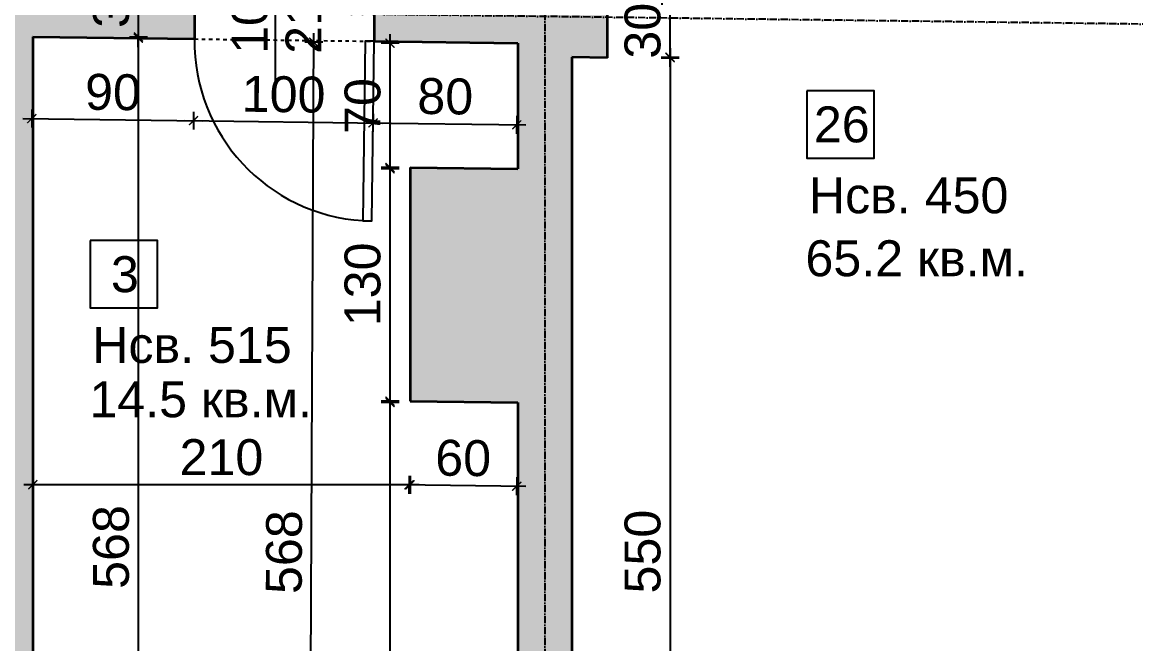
# Model space of a CAD drawing. Header units: inches. Extents: x -72385 to 39588, y -6525 to 66685.
# Drawn here: x -45646 to -45026, y 1472 to 1818 of the extents above; entities that cross this region are included whole.
import ezdxf

# ---------------------------------------------------------------- set-up
doc = ezdxf.new("R2010")
doc.units = ezdxf.units.IN
doc.header["$MEASUREMENT"] = 0
doc.linetypes.add('DashDot', pattern=[0.6, 0.4, -0.1, 0, -0.1])
doc.linetypes.add('Hidden', pattern=[0.4, 0.2, -0.2])
for name, color, linetype, lineweight in [('Врати', 251, 'Continuous', 25), ('Надписи Hсв', 252, 'Continuous', 25), ('Надписи врати', 252, 'Continuous', 25), ('Надписи коти вътрешни', 252, 'Continuous', 25), ('Надписи номера на пом.', 252, 'Continuous', 25), ('Надписи площ', 252, 'Continuous', 25), ('Оси', 252, 'DashDot', 25), ('Пунктир', 253, 'Hidden', 25), ('Разрезни линии', 7, 'Continuous', 35), ('Щрих стени', 254, 'Continuous', 25)]:
    doc.layers.add(name, color=color, linetype=linetype, lineweight=lineweight)
doc.styles.add('Arial Regular', font='arial.ttf')
doc.styles.get("Standard").update_dxf_attribs({"font": 'arial.ttf'})
doc.dimstyles.new('Annotative', dxfattribs={"dimscale": 0, "dimtxt": 20, "dimasz": 5, "dimexe": 5, "dimexo": 5, "dimgap": 5, "dimtad": 1, "dimdec": 0, "dimzin": 0, "dimdsep": 46, "dimtxsty": 'Standard', "dimblk": 'ARCHTICK', "dimcen": 5, "dimdle": 5, "dimadec": 0, "dimazin": 0, "dimtfac": 1, "dimtdec": 0, "dimtofl": 0, "dimtmove": 0, "dimatfit": 3, "dimldrblk": 'ARCHTICK', "dimfxl": 5, "dimfxlon": 1, "dimtolj": 1, "dimtzin": 0, "dimarcsym": 1})

# ---------------------------------------------------------------- blocks, each defined once
blk = doc.blocks.new('_ArchTick')
at = {"color": 0, "linetype": 'ByBlock', "const_width": 0.15}
blk.add_lwpolyline([(-0.5, -0.5), (0.5, 0.5)], dxfattribs=at)
blk = doc.blocks.new('*D1824')
at = {"layer": 'Defpoints', "color": 0, "ltscale": 50, "transparency": 16777216}
for p in [(-45639.84, 1809.88), (-45581.02, 1809.88), (-45639.96, 1242.34)]:
    blk.add_point(p, dxfattribs=at)
at = {"layer": 'Надписи коти вътрешни', "color": 0, "lineweight": -2, "ltscale": 50, "transparency": 16777216}
for p, q in [((-45581.02, 1237.34), (-45581.02, 1814.88)), ((-45586.02, 1809.88), (-45576.02, 1809.88)), ((-45586.02, 1242.34), (-45576.02, 1242.34))]:
    blk.add_line(p, q, dxfattribs=at)
at = {"layer": 'Надписи коти вътрешни', "color": 0, "lineweight": -2, "ltscale": 50, "transparency": 16777216, "xscale": 5, "yscale": 5, "zscale": 5}
for p, rotation in [((-45581.02, 1809.88), 90), ((-45581.02, 1242.34), 270)]:
    blk.add_blockref('_ArchTick', p, dxfattribs=dict(at, rotation=rotation))
at = {"layer": 'Надписи коти вътрешни', "color": 0, "ltscale": 50, "transparency": 16777216, "insert": (-45596.24, 1526.11), "char_height": 20, "attachment_point": 5, "rotation": 90}
blk.add_mtext('\\A1;568', dxfattribs=at)
blk = doc.blocks.new('*D1825')
at = {"layer": 'Defpoints', "color": 0, "ltscale": 50, "transparency": 16777216}
for p in [(-45440.97, 1606.43), (-45369.84, 1606.43), (-45372.66, 1248.93)]:
    blk.add_point(p, dxfattribs=at)
at = {"layer": 'Надписи коти вътрешни', "color": 0, "lineweight": -2, "ltscale": 50, "transparency": 16777216}
for p, q in [((-45435.97, 1606.43), (-45445.97, 1606.43)), ((-45440.97, 1243.93), (-45440.97, 1611.43)), ((-45435.97, 1248.93), (-45445.97, 1248.93))]:
    blk.add_line(p, q, dxfattribs=at)
at = {"layer": 'Надписи коти вътрешни', "color": 0, "lineweight": -2, "ltscale": 50, "transparency": 16777216, "xscale": 5, "yscale": 5, "zscale": 5}
for p, rotation in [((-45440.97, 1606.43), 90), ((-45440.97, 1248.93), 270)]:
    blk.add_blockref('_ArchTick', p, dxfattribs=dict(at, rotation=rotation))
at = {"layer": 'Надписи коти вътрешни', "color": 0, "ltscale": 50, "transparency": 16777216, "insert": (-45456.19, 1427.68), "char_height": 20, "attachment_point": 5, "rotation": 90}
blk.add_mtext('\\A1;357', dxfattribs=at)
blk = doc.blocks.new('*D1826')
at = {"layer": 'Defpoints', "color": 0, "ltscale": 50, "transparency": 16777216}
for p in [(-45483.45, 1806.94), (-45369.84, 1806.44), (-45372.34, 1238.93)]:
    blk.add_point(p, dxfattribs=at)
at = {"layer": 'Надписи коти вътрешни', "color": 0, "lineweight": -2, "ltscale": 50, "transparency": 16777216}
for p, q in [((-45485.97, 1234.43), (-45483.42, 1811.94)), ((-45478.45, 1806.92), (-45488.45, 1806.97)), ((-45480.95, 1239.41), (-45490.95, 1239.45))]:
    blk.add_line(p, q, dxfattribs=at)
at = {"layer": 'Надписи коти вътрешни', "color": 0, "lineweight": -2, "ltscale": 50, "transparency": 16777216, "xscale": 5, "yscale": 5, "zscale": 5}
for p, rotation in [((-45483.45, 1806.94), 89.74760361467345), ((-45485.95, 1239.43), 269.7476036146735)]:
    blk.add_blockref('_ArchTick', p, dxfattribs=dict(at, rotation=rotation))
at = {"layer": 'Надписи коти вътрешни', "color": 0, "ltscale": 50, "transparency": 16777216, "insert": (-45499.91, 1523.25), "char_height": 20, "attachment_point": 5, "rotation": 89.7476}
blk.add_mtext('\\A1;568', dxfattribs=at)
blk = doc.blocks.new('*D1827')
at = {"layer": 'Defpoints', "color": 0, "ltscale": 50, "transparency": 16777216}
for p in [(-45440.97, 1737.2), (-45429.84, 1737.2), (-45429.84, 1607.19)]:
    blk.add_point(p, dxfattribs=at)
at = {"layer": 'Надписи коти вътрешни', "color": 0, "lineweight": -2, "ltscale": 50, "transparency": 16777216}
for p, q in [((-45440.97, 1602.19), (-45440.97, 1742.2)), ((-45435.97, 1737.2), (-45445.97, 1737.2)), ((-45435.97, 1607.19), (-45445.97, 1607.19))]:
    blk.add_line(p, q, dxfattribs=at)
at = {"layer": 'Надписи коти вътрешни', "color": 0, "lineweight": -2, "ltscale": 50, "transparency": 16777216, "xscale": 5, "yscale": 5, "zscale": 5}
for p, rotation in [((-45440.97, 1737.2), 90), ((-45440.97, 1607.19), 270)]:
    blk.add_blockref('_ArchTick', p, dxfattribs=dict(at, rotation=rotation))
at = {"layer": 'Надписи коти вътрешни', "color": 0, "ltscale": 50, "transparency": 16777216, "insert": (-45456.19, 1672.2), "char_height": 20, "attachment_point": 5, "rotation": 90}
blk.add_mtext('\\A1;130', dxfattribs=at)
blk = doc.blocks.new('*D1828')
at = {"layer": 'Defpoints', "color": 0, "ltscale": 50, "transparency": 16777216}
for p in [(-45440.97, 1806.44), (-45369.84, 1806.44), (-45369.84, 1736.44)]:
    blk.add_point(p, dxfattribs=at)
at = {"layer": 'Надписи коти вътрешни', "color": 0, "lineweight": -2, "ltscale": 50, "transparency": 16777216}
for p, q in [((-45440.97, 1731.44), (-45440.97, 1811.44)), ((-45435.97, 1806.44), (-45445.97, 1806.44)), ((-45435.97, 1736.44), (-45445.97, 1736.44))]:
    blk.add_line(p, q, dxfattribs=at)
at = {"layer": 'Надписи коти вътрешни', "color": 0, "lineweight": -2, "ltscale": 50, "transparency": 16777216, "xscale": 5, "yscale": 5, "zscale": 5}
for p, rotation in [((-45440.97, 1806.44), 90), ((-45440.97, 1736.44), 270)]:
    blk.add_blockref('_ArchTick', p, dxfattribs=dict(at, rotation=rotation))
at = {"layer": 'Надписи коти вътрешни', "color": 0, "ltscale": 50, "transparency": 16777216, "insert": (-45456.18, 1771.44), "char_height": 20, "attachment_point": 5, "rotation": 90}
blk.add_mtext('\\A1;70', dxfattribs=at)
blk = doc.blocks.new('*D1829')
at = {"layer": 'Defpoints', "color": 0, "ltscale": 50, "transparency": 16777216}
for p in [(-45429.84, 1607.19), (-45369.84, 1606.43), (-45430.43, 1560.67)]:
    blk.add_point(p, dxfattribs=at)
at = {"layer": 'Надписи коти вътрешни', "color": 0, "lineweight": -2, "ltscale": 50, "transparency": 16777216}
for p, q in [((-45430.37, 1565.67), (-45430.49, 1555.67)), ((-45370.37, 1564.91), (-45370.49, 1554.91)), ((-45365.43, 1559.85), (-45435.43, 1560.74))]:
    blk.add_line(p, q, dxfattribs=at)
at = {"layer": 'Надписи коти вътрешни', "color": 0, "lineweight": -2, "ltscale": 50, "transparency": 16777216, "xscale": 5, "yscale": 5, "zscale": 5}
for p, rotation in [((-45430.43, 1560.67), 179.2706286525532), ((-45370.43, 1559.91), 359.2706286525532)]:
    blk.add_blockref('_ArchTick', p, dxfattribs=dict(at, rotation=rotation))
at = {"layer": 'Надписи коти вътрешни', "color": 0, "ltscale": 50, "transparency": 16777216, "insert": (-45400.24, 1575.5), "char_height": 20, "attachment_point": 5, "rotation": 359.27063}
blk.add_mtext('\\A1;60', dxfattribs=at)
blk = doc.blocks.new('*D1830')
at = {"layer": 'Defpoints', "color": 0, "ltscale": 50, "transparency": 16777216}
for p in [(-45639.84, 1607.19), (-45429.84, 1607.19), (-45639.84, 1560.74)]:
    blk.add_point(p, dxfattribs=at)
at = {"layer": 'Надписи коти вътрешни', "color": 0, "lineweight": -2, "ltscale": 50, "transparency": 16777216}
for p, q in [((-45639.84, 1565.74), (-45639.84, 1555.74)), ((-45429.84, 1565.74), (-45429.84, 1555.74)), ((-45424.84, 1560.74), (-45644.84, 1560.74))]:
    blk.add_line(p, q, dxfattribs=at)
at = {"layer": 'Надписи коти вътрешни', "color": 0, "lineweight": -2, "ltscale": 50, "transparency": 16777216, "xscale": 5, "yscale": 5, "zscale": 5, "rotation": 180}
blk.add_blockref('_ArchTick', (-45639.84, 1560.74), dxfattribs=at)
at = {"layer": 'Надписи коти вътрешни', "color": 0, "lineweight": -2, "ltscale": 50, "transparency": 16777216, "xscale": 5, "yscale": 5, "zscale": 5}
blk.add_blockref('_ArchTick', (-45429.84, 1560.74), dxfattribs=at)
at = {"layer": 'Надписи коти вътрешни', "color": 0, "ltscale": 50, "transparency": 16777216, "insert": (-45534.84, 1575.95), "char_height": 20, "attachment_point": 5}
blk.add_mtext('\\A1;210', dxfattribs=at)
blk = doc.blocks.new('*D1751')
at = {"layer": 'Defpoints', "color": 0, "ltscale": 50, "transparency": 16777216}
for p in [(-45639.84, 1809.88), (-45549.83, 1808.73), (-45550.41, 1763.29)]:
    blk.add_point(p, dxfattribs=at)
at = {"layer": 'Надписи коти вътрешни', "color": 0, "lineweight": -2, "ltscale": 50, "transparency": 16777216}
for p, q in [((-45640.35, 1769.44), (-45640.48, 1759.44)), ((-45550.34, 1768.29), (-45550.47, 1758.29)), ((-45645.42, 1764.5), (-45545.41, 1763.23))]:
    blk.add_line(p, q, dxfattribs=at)
at = {"layer": 'Надписи коти вътрешни', "color": 0, "lineweight": -2, "ltscale": 50, "transparency": 16777216, "xscale": 5, "yscale": 5, "zscale": 5}
for p, rotation in [((-45640.42, 1764.44), 179.2706286525483), ((-45550.41, 1763.29), 359.2706286525482)]:
    blk.add_blockref('_ArchTick', p, dxfattribs=dict(at, rotation=rotation))
at = {"layer": 'Надписи коти вътрешни', "color": 0, "ltscale": 50, "transparency": 16777216, "insert": (-45595.22, 1779.07), "char_height": 20, "attachment_point": 5, "rotation": 359.27063}
blk.add_mtext('\\A1;90', dxfattribs=at)
blk = doc.blocks.new('*D1752')
at = {"layer": 'Defpoints', "color": 0, "ltscale": 50, "transparency": 16777216}
for p in [(-45549.84, 1808.74), (-45449.84, 1807.46), (-45450.42, 1762.02)]:
    blk.add_point(p, dxfattribs=at)
at = {"layer": 'Надписи коти вътрешни', "color": 0, "lineweight": -2, "ltscale": 50, "transparency": 16777216}
for p, q in [((-45550.35, 1768.29), (-45550.48, 1758.29)), ((-45450.35, 1767.02), (-45450.48, 1757.02)), ((-45555.42, 1763.35), (-45445.42, 1761.95))]:
    blk.add_line(p, q, dxfattribs=at)
at = {"layer": 'Надписи коти вътрешни', "color": 0, "lineweight": -2, "ltscale": 50, "transparency": 16777216, "xscale": 5, "yscale": 5, "zscale": 5}
for p, rotation in [((-45550.42, 1763.29), 179.2706286525442), ((-45450.42, 1762.02), 359.2706286525442)]:
    blk.add_blockref('_ArchTick', p, dxfattribs=dict(at, rotation=rotation))
at = {"layer": 'Надписи коти вътрешни', "color": 0, "ltscale": 50, "transparency": 16777216, "insert": (-45500.22, 1777.86), "char_height": 20, "attachment_point": 5, "rotation": 359.27063}
blk.add_mtext('\\A1;100', dxfattribs=at)
blk = doc.blocks.new('*D1753')
at = {"layer": 'Defpoints', "color": 0, "ltscale": 50, "transparency": 16777216}
for p in [(-45449.84, 1807.46), (-45369.84, 1806.44), (-45370.42, 1761)]:
    blk.add_point(p, dxfattribs=at)
at = {"layer": 'Надписи коти вътрешни', "color": 0, "lineweight": -2, "ltscale": 50, "transparency": 16777216}
for p, q in [((-45450.35, 1767.02), (-45450.48, 1757.02)), ((-45455.42, 1762.08), (-45365.42, 1760.93)), ((-45370.35, 1766), (-45370.48, 1756))]:
    blk.add_line(p, q, dxfattribs=at)
at = {"layer": 'Надписи коти вътрешни', "color": 0, "lineweight": -2, "ltscale": 50, "transparency": 16777216, "xscale": 5, "yscale": 5, "zscale": 5}
for p, rotation in [((-45450.42, 1762.02), 179.2706286525514), ((-45370.42, 1761), 359.2706286525514)]:
    blk.add_blockref('_ArchTick', p, dxfattribs=dict(at, rotation=rotation))
at = {"layer": 'Надписи коти вътрешни', "color": 0, "ltscale": 50, "transparency": 16777216, "insert": (-45410.22, 1776.72), "char_height": 20, "attachment_point": 5, "rotation": 359.27063}
blk.add_mtext('\\A1;80', dxfattribs=at)
blk = doc.blocks.new('*D2140')
at = {"layer": 'Defpoints', "color": 0, "ltscale": 50, "transparency": 16777216}
for p in [(-45339.84, 1798.56), (-45339.84, 1248.52), (-45285.09, 1248.52)]:
    blk.add_point(p, dxfattribs=at)
at = {"layer": 'Надписи коти вътрешни', "color": 0, "lineweight": -2, "ltscale": 50, "transparency": 16777216}
for p, q in [((-45290.09, 1798.56), (-45280.09, 1798.56)), ((-45285.09, 1803.56), (-45285.09, 1243.52)), ((-45290.09, 1248.52), (-45280.09, 1248.52))]:
    blk.add_line(p, q, dxfattribs=at)
at = {"layer": 'Надписи коти вътрешни', "color": 0, "lineweight": -2, "ltscale": 50, "transparency": 16777216, "xscale": 5, "yscale": 5, "zscale": 5}
for p, rotation in [((-45285.09, 1798.56), 90), ((-45285.09, 1248.52), 270)]:
    blk.add_blockref('_ArchTick', p, dxfattribs=dict(at, rotation=rotation))
at = {"layer": 'Надписи коти вътрешни', "color": 0, "ltscale": 50, "transparency": 16777216, "insert": (-45300.3, 1523.54), "char_height": 20, "attachment_point": 5, "rotation": 90}
blk.add_mtext('\\A1;550', dxfattribs=at)
blk = doc.blocks.new('*D2141')
at = {"layer": 'Defpoints', "color": 0, "ltscale": 50, "transparency": 16777216}
for p in [(-45319.84, 1828.31), (-45285.09, 1828.31), (-45319.84, 1798.31)]:
    blk.add_point(p, dxfattribs=at)
at = {"layer": 'Надписи коти вътрешни', "color": 0, "lineweight": -2, "ltscale": 50, "transparency": 16777216}
for p, q in [((-45285.09, 1793.31), (-45285.09, 1833.31)), ((-45290.09, 1828.31), (-45280.09, 1828.31)), ((-45290.09, 1798.31), (-45280.09, 1798.31))]:
    blk.add_line(p, q, dxfattribs=at)
at = {"layer": 'Надписи коти вътрешни', "color": 0, "lineweight": -2, "ltscale": 50, "transparency": 16777216, "xscale": 5, "yscale": 5, "zscale": 5}
for p, rotation in [((-45285.09, 1828.31), 90), ((-45285.09, 1798.31), 270)]:
    blk.add_blockref('_ArchTick', p, dxfattribs=dict(at, rotation=rotation))
at = {"layer": 'Надписи коти вътрешни', "color": 0, "ltscale": 50, "transparency": 16777216, "insert": (-45300.3, 1813.31), "char_height": 20, "attachment_point": 5, "rotation": 90}
blk.add_mtext('\\A1;30', dxfattribs=at)
blk = doc.blocks.new('*D8088')
at = {"layer": 'Defpoints', "color": 0, "ltscale": 10, "transparency": 16777216}
for p in [(-45639.46, 1839.88), (-45580.71, 1839.13), (-45639.84, 1809.88)]:
    blk.add_point(p, dxfattribs=at)
at = {"layer": 'Надписи коти вътрешни', "color": 0, "lineweight": -2, "ltscale": 10, "transparency": 16777216}
for p, q in [((-45581.16, 1804.13), (-45580.65, 1844.13)), ((-45585.71, 1839.19), (-45575.72, 1839.07)), ((-45586.1, 1809.2), (-45576.1, 1809.07))]:
    blk.add_line(p, q, dxfattribs=at)
at = {"layer": 'Надписи коти вътрешни', "color": 0, "lineweight": -2, "ltscale": 10, "transparency": 16777216, "xscale": 5, "yscale": 5, "zscale": 5}
for p, rotation in [((-45580.71, 1839.13), 89.27062865253538), ((-45581.1, 1809.13), 269.2706286525353)]:
    blk.add_blockref('_ArchTick', p, dxfattribs=dict(at, rotation=rotation))
at = {"layer": 'Надписи коти вътрешни', "color": 0, "ltscale": 10, "transparency": 16777216, "insert": (-45596.05, 1830.41), "char_height": 20, "attachment_point": 5, "rotation": 89.27063}
blk.add_mtext('\\A1;30', dxfattribs=at)

msp = doc.modelspace()

# ---------------------------------------------------------------- hatches: boundary and pattern name
at = {"layer": 'Щрих стени', "ltscale": 10}
h = msp.add_hatch(color=256, dxfattribs=at)
h.dxf.hatch_style = 1
h.paths.add_polyline_path([(-47202.34, 2224.8), (-47139.84, 2224.01), (-47139.84, 2429.03), (-47039.84, 2427.75), (-47039.84, 2457.75), (-47139.84, 2459.03), (-47139.84, 3016.57), (-47137.34, 3016.54), (-47137.34, 3061.54), (-47202.34, 3062.37)])
h.paths.add_polyline_path([(-46749.84, 2424.06), (-46749.84, 2454.06), (-46839.84, 2455.21), (-46839.84, 3022.75), (-46837.34, 3022.72), (-46837.34, 3057.73), (-46872.34, 3058.17), (-46872.34, 3023.17), (-46869.84, 3023.14), (-46869.84, 2455.59), (-46939.84, 2456.48), (-46939.84, 2426.48)])
h.paths.add_polyline_path([(-46539.84, 2421.39), (-46539.84, 3006.43), (-46537.34, 3006.4), (-46537.34, 3073.91), (-46572.34, 3074.35), (-46572.34, 3006.85), (-46569.84, 3006.82), (-46569.84, 2471.77), (-46589.84, 2472.03), (-46589.84, 2452.03), (-46649.84, 2452.79), (-46649.84, 2422.79)])
h.paths.add_polyline_path([(-46349.84, 2448.97), (-46349.84, 2814), (-46159.84, 2811.58), (-46159.84, 2446.55), (-46179.84, 2446.81), (-46179.84, 2416.8), (-46129.84, 2416.17), (-46129.84, 2841.2), (-46379.84, 2844.38), (-46379.84, 2419.35), (-46339.84, 2418.84), (-46339.84, 2448.84)])
h.paths.add_polyline_path([(-46379.84, 3004.4), (-46349.84, 3004.02), (-46349.84, 3071.52), (-46379.84, 3071.9)])
h.paths.add_polyline_path([(-46129.84, 3068.72), (-46159.84, 3069.1), (-46159.84, 3001.6), (-46129.84, 3001.21)])
h.paths.add_polyline_path([(-45937.34, 3066.27), (-45972.34, 3066.72), (-45972.34, 2999.21), (-45969.84, 2999.18), (-45969.84, 2414.13), (-45909.84, 2413.37), (-45909.84, 2443.37), (-45919.84, 2443.5), (-45919.84, 2463.5), (-45939.84, 2463.75), (-45939.84, 2563.76), (-45909.84, 2563.38), (-45909.84, 2578.38), (-45939.84, 2578.76), (-45939.84, 2668.77), (-45804.84, 2667.05), (-45804.84, 2577.04), (-45809.84, 2577.11), (-45809.84, 2562.11), (-45804.84, 2562.04), (-45804.84, 2442.03), (-45809.84, 2442.1), (-45809.84, 2412.09), (-45779.84, 2411.71), (-45779.84, 2441.71), (-45789.84, 2441.84), (-45789.84, 2666.86), (-45779.84, 2666.73), (-45779.84, 2681.73), (-45939.84, 2683.77), (-45939.84, 2998.8), (-45937.34, 2998.76)])
h.paths.add_polyline_path([(-45669.84, 2680.33), (-45679.84, 2680.46), (-45679.84, 2665.46), (-45669.84, 2665.33), (-45669.84, 2440.31), (-45679.84, 2440.44), (-45679.84, 2410.44), (-45549.84, 2408.78), (-45549.84, 2438.79), (-45639.84, 2439.93), (-45639.84, 3007.48), (-45637.34, 3007.45), (-45637.34, 3042.45), (-45672.34, 3042.89), (-45672.34, 3007.89), (-45669.84, 3007.86)])
h.paths.add_polyline_path([(-45449.84, 2437.51), (-45449.84, 2407.51), (-45369.84, 2406.49), (-45369.84, 2366.49), (-45339.84, 2366.11), (-45339.84, 2418.61), (-45319.84, 2418.36), (-45319.84, 2443.36), (-45339.84, 2443.61), (-45339.84, 2993.66), (-45337.34, 2993.63), (-45337.34, 3038.63), (-45372.34, 3039.08), (-45372.34, 2994.07), (-45369.84, 2994.04), (-45369.84, 2436.49)])
h.paths.add_polyline_path([(-45369.84, 1736.44), (-45429.84, 1737.2), (-45429.84, 1607.19), (-45369.84, 1606.43), (-45369.84, 1248.9), (-45372.34, 1248.93), (-45372.34, 1203.93), (-45337.34, 1203.48), (-45337.34, 1248.48), (-45339.84, 1248.52), (-45339.84, 1798.56), (-45319.84, 1798.31), (-45319.84, 1828.31), (-45339.84, 1828.56), (-45339.84, 1978.58), (-45314.84, 1978.26), (-45314.84, 1983.26), (-45339.84, 1983.58), (-45339.84, 2026.08), (-45369.84, 2026.46), (-45369.84, 1846.45), (-45389.84, 1846.7), (-45389.84, 1836.7), (-45449.84, 1837.46), (-45449.84, 1807.46), (-45369.84, 1806.44)])
h.paths.add_polyline_path([(-45669.84, 1242.72), (-45672.34, 1242.75), (-45672.34, 1207.75), (-45637.34, 1207.3), (-45637.34, 1242.3), (-45639.84, 1242.33), (-45639.84, 1809.88), (-45549.84, 1808.74), (-45549.84, 1838.74), (-46049.84, 1845.1), (-46049.84, 1815.1), (-45669.84, 1810.26)])
h.paths.add_polyline_path([(-46572.34, 1821.75), (-46572.34, 1796.75), (-46537.34, 1796.3), (-46537.34, 1821.31), (-46149.84, 1816.37), (-46149.84, 1846.38), (-46649.84, 1852.74), (-46649.84, 1822.74)])
h.paths.add_polyline_path([(-46839.84, 1825.16), (-46749.84, 1824.01), (-46749.84, 1854.01), (-46949.84, 1856.56), (-46949.84, 1826.56), (-46869.84, 1825.54), (-46869.84, 1257.99), (-46872.34, 1258.03), (-46872.34, 1223.02), (-46837.34, 1222.58), (-46837.34, 1257.58), (-46839.84, 1257.61)])
h.paths.add_polyline_path([(-47139.84, 1828.98), (-47049.84, 1827.83), (-47049.84, 1857.83), (-47119.84, 1858.72), (-47119.84, 1868.73), (-47139.84, 1868.98), (-47139.84, 2064), (-47202.34, 2064.79), (-47202.34, 1849.77), (-47212.34, 1849.9), (-47212.34, 1829.9), (-47202.34, 1829.77), (-47202.34, 1227.22), (-47137.34, 1226.4), (-47137.34, 1271.4), (-47139.84, 1271.43)])
h.paths.add_polyline_path([(-46537.34, 1218.76), (-46537.34, 1253.76), (-46572.34, 1254.21), (-46572.34, 1219.2)])
h.paths.add_polyline_path([(-46272.34, 1215.38), (-46237.34, 1214.94), (-46237.34, 1299.95), (-46272.34, 1300.39)])
h.paths.add_polyline_path([(-45972.34, 1246.57), (-45972.34, 1211.56), (-45937.34, 1211.12), (-45937.34, 1246.12)], flags=17)

# ---------------------------------------------------------------- linework, layer by layer
at = {"layer": 'Врати', "ltscale": 50}
msp.add_lwpolyline([(-45449.84, 1807.46), (-45454.84, 1807.53), (-45456.11, 1707.53), (-45451.11, 1707.47)], close=True, dxfattribs=at)
msp.add_arc((-45449.84, 1807.46), 100, 179.27063, 266.40464, dxfattribs=at)
at = {"layer": 'Надписи врати', "ltscale": 50}
msp.add_line((-45504.66, 1771.77), (-45504.66, 1871.77), dxfattribs=at)
at = {"layer": 'Надписи номера на пом.', "ltscale": 50}
for points in [[(-45208.87, 1779.9), (-45208.87, 1742.4), (-45171.37, 1742.4), (-45171.37, 1779.9)], [(-45607.98, 1696.57), (-45607.98, 1659.07), (-45570.48, 1659.07), (-45570.48, 1696.57)]]:
    msp.add_lwpolyline(points, close=True, dxfattribs=at)
at = {"layer": 'Оси', "ltscale": 10}
msp.add_line((-45354.84, 3421.38), (-45354.84, 821.17), dxfattribs=at)
msp.add_lwpolyline([(-39839.84, 1751.04), (-51384.84, 1898.02), (-51384.84, 2028.03), (-52699.84, 2044.77)], dxfattribs=at)
at = {"layer": 'Пунктир', "ltscale": 10}
msp.add_line((-45549.84, 1808.74), (-45449.84, 1807.46), dxfattribs=at)
at = {"layer": 'Разрезни линии', "ltscale": 50}
for p, q in [((-45549.84, 1838.74), (-45549.84, 1808.74)), ((-45449.84, 1837.46), (-45449.84, 1807.46)), ((-45319.84, 1798.31), (-45319.84, 1828.31)), ((-45639.84, 1809.88), (-45639.84, 1242.33)), ((-45639.84, 1809.88), (-45549.84, 1808.74)), ((-45449.84, 1807.46), (-45369.84, 1806.44)), ((-45369.84, 1806.44), (-45369.84, 1736.44)), ((-45319.84, 1798.31), (-45339.84, 1798.56)), ((-45339.84, 1798.56), (-45339.84, 1248.52)), ((-45429.84, 1737.2), (-45369.84, 1736.44)), ((-45429.84, 1737.2), (-45429.84, 1607.19)), ((-45429.84, 1607.19), (-45369.84, 1606.43)), ((-45369.84, 1606.43), (-45369.84, 1248.9))]:
    msp.add_line(p, q, dxfattribs=at)

# ---------------------------------------------------------------- texts
at = {"layer": 'Надписи Hсв', "ltscale": 100, "char_height": 20, "width": 180.4891, "attachment_point": 1, "style": 'Arial Regular'}
for s, insert in [('\\pxt8;Hсв. 450', (-45207.83, 1731.74)), ('\\pxt8;Hсв. 515', (-45606.81, 1648.53))]:
    msp.add_mtext(s, dxfattribs=dict(at, insert=insert))
at = {"layer": 'Надписи врати', "ltscale": 100, "char_height": 20, "width": 180.4891, "attachment_point": 1, "rotation": 90, "style": 'Arial Regular'}
for s, insert in [('100', (-45529.17, 1800.43)), ('210', (-45499.17, 1800.43))]:
    msp.add_mtext(s, dxfattribs=dict(at, insert=insert))
at = {"layer": 'Надписи номера на пом.', "ltscale": 100, "char_height": 20, "width": 180.4891, "attachment_point": 1, "style": 'Arial Regular'}
for s, insert in [('\\pxqc;26', (-45279.73, 1771.22)), ('\\pxqc;3', (-45678.84, 1687.88))]:
    msp.add_mtext(s, dxfattribs=dict(at, insert=insert))
at = {"layer": 'Надписи площ', "ltscale": 100, "char_height": 20, "width": 180.4891, "attachment_point": 1, "style": 'Arial Regular'}
for s, insert in [('65.2 кв.м.', (-45209.71, 1696.74)), ('14.5 кв.м.', (-45608.36, 1618.28))]:
    msp.add_mtext(s, dxfattribs=dict(at, insert=insert))

# ---------------------------------------------------------------- dimensions: what is measured, and where the dimension line sits
at = {"layer": 'Надписи коти вътрешни', "ltscale": 10}
dim = msp.add_linear_dim(base=(-45580.71, 1839.13), p1=(-45639.84, 1809.88), p2=(-45639.46, 1839.88), angle=89.27063, dimstyle='Annotative', override={"dimscale": 0, "dimtix": 0, "dimtofl": 0, "dimtmove": 0, "dimatfit": 3}, dxfattribs=at)
dim.commit()
dim.dimension.update_dxf_attribs({"geometry": '*D8088', "text_midpoint": (-45580.83, 1830.22), "dimtype": 129})
at = {"layer": 'Надписи коти вътрешни', "ltscale": 50}
dim = msp.add_linear_dim(base=(-45285.09, 1828.31), p1=(-45319.84, 1798.31), p2=(-45319.84, 1828.31), angle=90, dimstyle='Annotative', override={"dimscale": 0, "dimtix": 0, "dimtofl": 0, "dimtmove": 0, "dimatfit": 3}, dxfattribs=at)
dim.commit()
dim.dimension.update_dxf_attribs({"geometry": '*D2141', "text_midpoint": (-45285.09, 1813.31), "dimtype": 129})
for base, p1, p2, picture, middle in [((-45581.02, 1809.88), (-45639.96, 1242.34), (-45639.84, 1809.88), '*D1824', (-45596.24, 1526.11)), ((-45440.97, 1806.44), (-45369.84, 1736.44), (-45369.84, 1806.44), '*D1828', (-45456.18, 1771.44)), ((-45285.09, 1248.52), (-45339.84, 1798.56), (-45339.84, 1248.52), '*D2140', (-45300.3, 1523.54)), ((-45440.97, 1737.2), (-45429.84, 1607.19), (-45429.84, 1737.2), '*D1827', (-45456.19, 1672.2)), ((-45440.97, 1606.4273), (-45372.6556, 1248.9342), (-45369.8373, 1606.4273), '*D1825', (-45456.1883, 1427.6808))]:
    dim = msp.add_linear_dim(base=base, p1=p1, p2=p2, angle=90, dimstyle='Annotative', override={"dimscale": 0, "dimtix": 0, "dimtofl": 0, "dimtmove": 0, "dimatfit": 3}, dxfattribs=at)
    dim.commit()
    dim.dimension.update_dxf_attribs({"geometry": picture, "text_midpoint": middle})
for p1, p2, distance, picture, middle in [((-45372.34, 1238.93), (-45369.84, 1806.44), 113.61, '*D1826', (-45499.91, 1523.25)), ((-45639.84, 1809.88), (-45549.83, 1808.73), -45.45, '*D1751', (-45595.22, 1779.07)), ((-45549.84, 1808.74), (-45449.84, 1807.46), -45.45, '*D1752', (-45500.22, 1777.86)), ((-45449.84, 1807.46), (-45369.84, 1806.44), -45.45, '*D1753', (-45410.22, 1776.72)), ((-45369.84, 1606.43), (-45429.84, 1607.19), 46.52, '*D1829', (-45400.24, 1575.5))]:
    dim = msp.add_aligned_dim(p1=p1, p2=p2, distance=distance, dimstyle='Annotative', override={"dimscale": 0, "dimtix": 0, "dimtofl": 0, "dimtmove": 0, "dimatfit": 3}, dxfattribs=at)
    dim.commit()
    dim.dimension.update_dxf_attribs({"geometry": picture, "text_midpoint": middle})
dim = msp.add_linear_dim(base=(-45639.84, 1560.74), p1=(-45429.84, 1607.19), p2=(-45639.84, 1607.19), dimstyle='Annotative', override={"dimscale": 0, "dimtix": 0, "dimtofl": 0, "dimtmove": 0, "dimatfit": 3}, dxfattribs=at)
dim.commit()
dim.dimension.update_dxf_attribs({"geometry": '*D1830', "text_midpoint": (-45534.84, 1575.95)})

doc.saveas('drawing.dxf')
